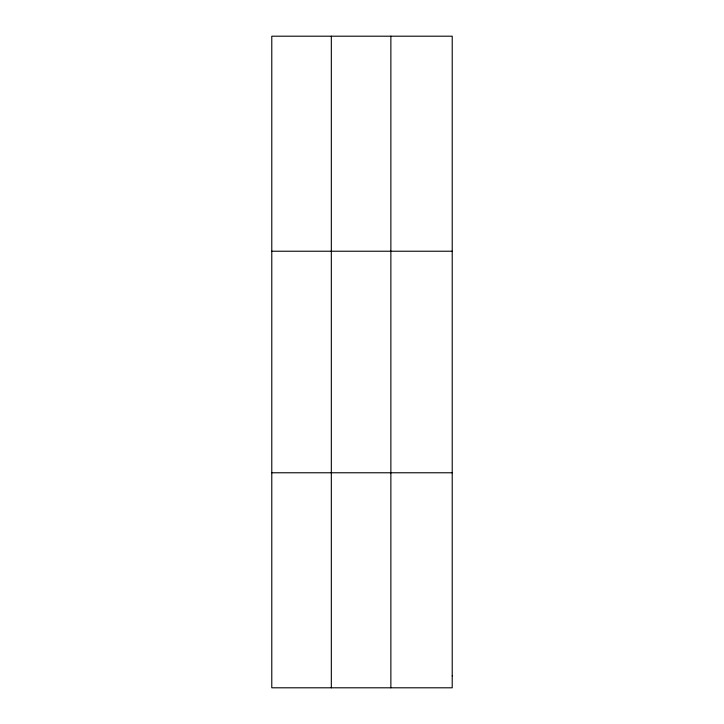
<?xml version="1.0" encoding="UTF-8"?>
<svg xmlns="http://www.w3.org/2000/svg" width="724" height="724" viewBox="0 0 724 724"><rect width="100%" height="100%" fill="white"/><g stroke="black" fill="none" stroke-linecap="round" stroke-linejoin="round"><path stroke-width="1.09" d="M331.33 36.2L331.33 687.8M390.87 36.2L390.87 687.8M271.781 251.228L452.219 251.228M271.781 472.772L452.219 472.772M452.219 675.854L452.219 687.8L271.781 687.8L271.781 36.2L452.219 36.2L452.219 675.854"/></g></svg>
